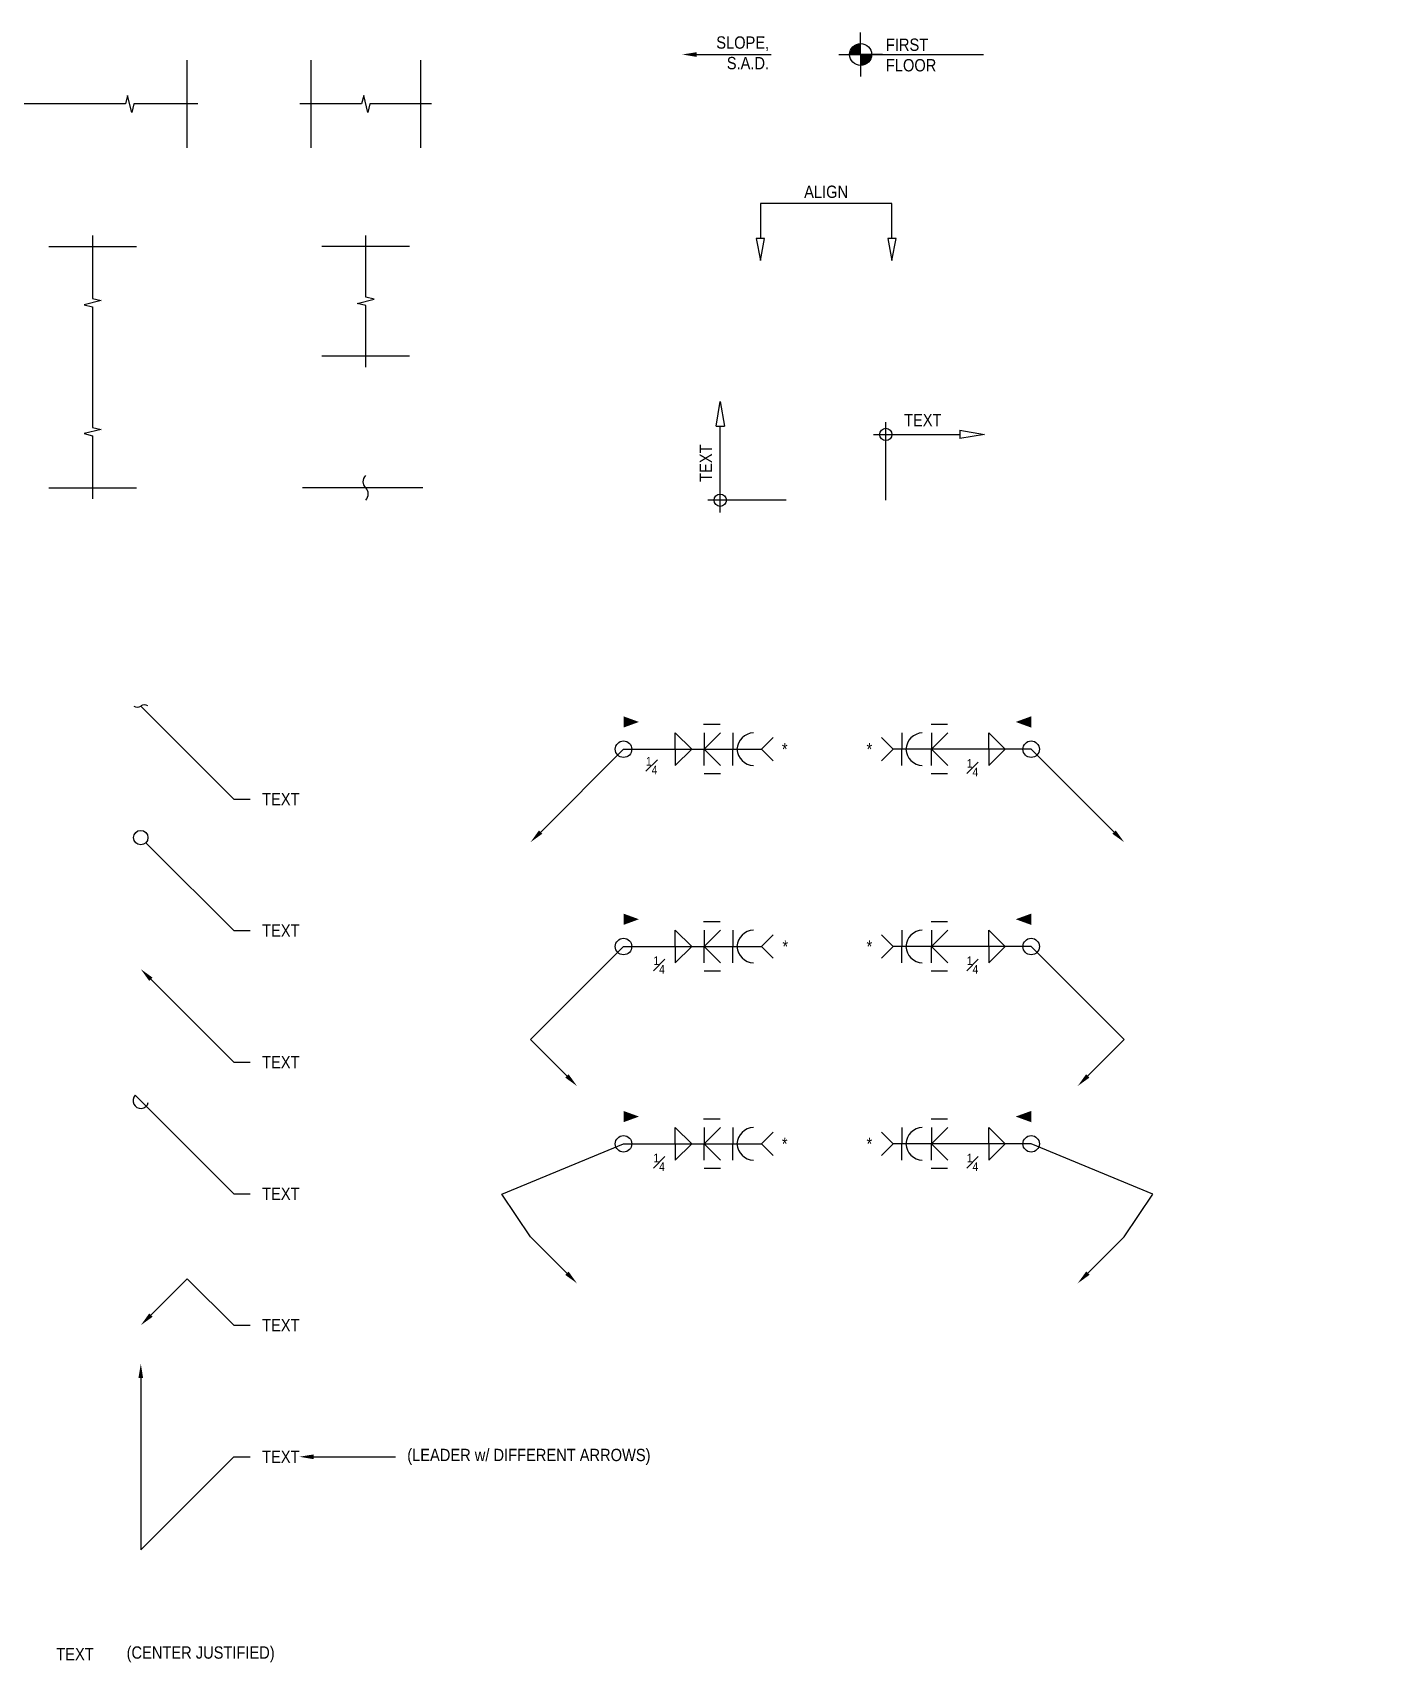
# Model space of a CAD drawing. Header units: inches. Extents: x -16404 to 14624, y -1591 to 16152.
# Drawn here: x 10086.2 to 10332.6, y -398.2 to -100.9 of the extents above; entities that cross this region are included whole.
import ezdxf
from ezdxf import colors
from ezdxf.entities.mleader import LeaderData, LeaderLine
from ezdxf.math import Vec2, Vec3

# ---------------------------------------------------------------- set-up
doc = ezdxf.new("R2010")
doc.units = ezdxf.units.IN
doc.header["$LTSCALE"] = 24
doc.header["$MEASUREMENT"] = 0
doc.layers.get('0').update_dxf_attribs({"linetype": 'CONTINUOUS'})
doc.layers.get('DefPoints').update_dxf_attribs({"color": 251, "linetype": 'CONTINUOUS'})
for name, color, linetype in [('S-ANNO-DIMS', 2, 'CONTINUOUS'), ('S-ANNO-NOTE', 4, 'CONTINUOUS'), ('S-ANNO-NOTE-EXIST', 251, 'CONTINUOUS'), ('S-BREAK', 2, 'CONTINUOUS')]:
    doc.layers.add(name, color=color, linetype=linetype)
doc.layers.add('S-ANNO-NONPLOT', color=253, linetype='CONTINUOUS', plot=False)
doc.styles.add('Arial', font='arial.ttf', dxfattribs={"width": 0.85})
doc.dimstyles.new('DIM-24_Se', dxfattribs={"dimscale": 24, "dimtxt": 0.09375, "dimasz": 0.109375, "dimexe": 0.0625, "dimexo": 0.0625, "dimgap": 0.0625, "dimtad": 1, "dimdec": 4, "dimzin": 11, "dimdsep": 46, "dimlunit": 4, "dimtxsty": 'Arial', "dimblk": 'ARCHTICK', "dimcen": 0.125, "dimdle": 0.0625, "dimclrd": 256, "dimclre": 256, "dimclrt": 4, "dimadec": 0, "dimazin": 0, "dimtfac": 0.75, "dimtdec": 4, "dimtmove": 0, "dimatfit": 3, "dimfxl": 1, "dimfrac": 1, "dimtolj": 1, "dimtzin": 0, "dimarcsym": 0})

# ---------------------------------------------------------------- blocks, each defined once
blk = doc.blocks.new('ELEV-SYMB')
at = {"color": 2}
for points in [[(-2, 0), (0, 0), (0, 2)], [(2, 0), (0, 0), (0, -2)]]:
    blk.add_lwpolyline(points, dxfattribs=at)
at = {"color": 2, "const_width": 1}
for points in [[(0, 0.5, 0.414214), (-0.5, 0, 0.414214)], [(0, -0.5, 0.414214), (0.5, 0, 0.414214)]]:
    blk.add_lwpolyline(points, format="xyb", dxfattribs=at)
at = {"color": 2}
blk.add_circle((0, 0), 1, dxfattribs=at)
blk = doc.blocks.new('_Integral')
at = {"color": 0, "linetype": 'ByBlock', "lineweight": -2}
for centre, start, end in [((0.44, -0.09), 102, 168), ((-0.44, 0.09), 282, 348)]:
    blk.add_arc(centre, 0.454, start, end, dxfattribs=at)
blk = doc.blocks.new('_DotBlank')
at = {"color": 0, "lineweight": -2}
blk.add_line((-0.5, 0), (-1, 0), dxfattribs=at)
blk.add_circle((0, 0), 0.5, dxfattribs=at)
blk = doc.blocks.new('ARROW-LOOP')
at = {"color": 0}
blk.add_lwpolyline([(-1.81, 0), (0.54, 0, 1.317177), (-0.46, -0.28)], format="xyb", dxfattribs=at)
blk = doc.blocks.new('_ClosedBlank')
at = {"color": 0, "linetype": 'ByBlock', "lineweight": -2}
for p, q in [((-1, 0.167), (0, 0)), ((-1, 0.167), (-1, -0.167)), ((0, 0), (-1, -0.167))]:
    blk.add_line(p, q, dxfattribs=at)
blk = doc.blocks.new('_Small')
at = {"color": 0, "linetype": 'ByBlock', "lineweight": -2}
blk.add_circle((0, 0), 0.25, dxfattribs=at)
blk = doc.blocks.new('*D1115')
at = {"layer": 'DefPoints', "color": 0, "transparency": 16777216}
for p in [(10211.65, -168.17), (10211.65, -168.17), (10223.65, -186.17)]:
    blk.add_point(p, dxfattribs=at)
at = {"layer": 'S-ANNO-DIMS', "lineweight": -2, "transparency": 16777216}
for p, q in [((10211.65, -188.42), (10211.65, -172.67)), ((10223.65, -186.17), (10209.4, -186.17))]:
    blk.add_line(p, q, dxfattribs=at)
at = {"layer": 'S-ANNO-DIMS', "lineweight": -2, "transparency": 16777216, "xscale": 4.5, "yscale": 4.5, "zscale": 4.5}
for name, p, rotation in [('_ClosedBlank', (10211.65, -168.17), 90), ('_Small', (10211.65, -186.17), 270)]:
    blk.add_blockref(name, p, dxfattribs=dict(at, rotation=rotation))
at = {"layer": 'S-ANNO-DIMS', "color": 4, "transparency": 16777216, "insert": (10209.02, -179.42), "char_height": 2.25, "attachment_point": 5, "rotation": 90, "style": 'Arial'}
blk.add_mtext('\\A1;TEXT ', dxfattribs=at)
blk = doc.blocks.new('SE_BREAK_3IN')
at = {"layer": 'S-BREAK'}
blk.add_lwpolyline([(0, -0.375, 0.408465), (0, 0, -0.407415), (0, 0.369, -2.166217)], format="xyb", dxfattribs=at)
blk = doc.blocks.new('Se_BREAK SYMBOL')
at = {"color": 0, "linetype": 'ByBlock'}
blk.add_lwpolyline([(6, 0), (0.38, 0), (0.19, -0.78), (-0.19, 0.78), (-0.38, 0), (-6, 0)], dxfattribs=at)
blk = doc.blocks.new('*D1123')
at = {"layer": 'DefPoints', "color": 0, "transparency": 16777216}
for p in [(10259.85, -174.17), (10259.85, -174.17), (10241.85, -186.17)]:
    blk.add_point(p, dxfattribs=at)
at = {"layer": 'S-ANNO-DIMS', "lineweight": -2, "transparency": 16777216}
for p, q in [((10241.85, -186.17), (10241.85, -171.92)), ((10239.6, -174.17), (10255.35, -174.17))]:
    blk.add_line(p, q, dxfattribs=at)
at = {"layer": 'S-ANNO-DIMS', "lineweight": -2, "transparency": 16777216, "xscale": 4.5, "yscale": 4.5, "zscale": 4.5, "rotation": 180}
blk.add_blockref('_Small', (10241.85, -174.17), dxfattribs=at)
at = {"layer": 'S-ANNO-DIMS', "lineweight": -2, "transparency": 16777216, "xscale": 4.5, "yscale": 4.5, "zscale": 4.5}
blk.add_blockref('_ClosedBlank', (10259.85, -174.17), dxfattribs=at)
at = {"layer": 'S-ANNO-DIMS', "color": 4, "transparency": 16777216, "insert": (10248.6, -171.55), "char_height": 2.25, "attachment_point": 5, "style": 'Arial'}
blk.add_mtext('\\A1;TEXT ', dxfattribs=at)

msp = doc.modelspace()

# ---------------------------------------------------------------- linework, layer by layer
at = {"layer": 'S-ANNO-DIMS'}
msp.add_lwpolyline([(10243.71627, -138.42142), (10242.21627, -138.42142), (10242.96627, -142.42142), (10243.71627, -138.42142), (10242.96627, -138.42142), (10242.96627, -132.05741), (10218.96627, -132.05741), (10218.96627, -138.42142), (10218.21627, -138.42142), (10218.96627, -142.42142), (10219.71627, -138.42142), (10218.21627, -138.42142)], dxfattribs=at)
at = {"layer": 'S-ANNO-NONPLOT'}
for p, q in [((10114.33401, -105.88418), (10114.33401, -121.88418)), ((10136.979, -105.88418), (10136.979, -121.88418)), ((10156.979, -105.88418), (10156.979, -121.88418)), ((10089.14776, -139.88418), (10105.14776, -139.88418)), ((10154.979, -139.88418), (10138.979, -139.88418)), ((10154.979, -159.88418), (10138.979, -159.88418)), ((10089.14776, -183.9075), (10105.14776, -183.9075))]:
    msp.add_line(p, q, dxfattribs=at)
msp.add_lwpolyline([(10157.38636, -183.9075), (10135.43556, -183.9075)], dxfattribs=at)
at = {"layer": 'S-ANNO-NOTE', "color": 2}
msp.add_line((10233.25782, -104.85708), (10259.66742, -104.85708), dxfattribs=at)
at = {"layer": 'S-ANNO-NOTE'}
for p, q in [((10211.62014, -227.11005), (10208.62014, -227.11005)), ((10213.94916, -228.61005), (10213.94916, -231.61005)), ((10244.75951, -228.61005), (10244.75951, -231.61005)), ((10253.11398, -227.11005), (10250.11398, -227.11005)), ((10213.94916, -234.61005), (10213.94916, -231.61005)), ((10244.75951, -234.61005), (10244.75951, -231.61005)), ((10211.70227, -236.11005), (10208.70227, -236.11005)), ((10253.11398, -236.11005), (10250.11398, -236.11005)), ((10211.62014, -263.11005), (10208.62014, -263.11005)), ((10213.94916, -264.61005), (10213.94916, -267.61005)), ((10244.75951, -264.61005), (10244.75951, -267.61005)), ((10253.11398, -263.11005), (10250.11398, -263.11005)), ((10213.94916, -270.61005), (10213.94916, -267.61005)), ((10244.75951, -270.61005), (10244.75951, -267.61005)), ((10211.70227, -272.11005), (10208.70227, -272.11005)), ((10253.11398, -272.11005), (10250.11398, -272.11005)), ((10211.62014, -299.11005), (10208.62014, -299.11005)), ((10253.11398, -299.11005), (10250.11398, -299.11005)), ((10213.94916, -300.61005), (10213.94916, -303.61005)), ((10244.75951, -300.61005), (10244.75951, -303.61005)), ((10213.94916, -306.61005), (10213.94916, -303.61005)), ((10244.75951, -306.61005), (10244.75951, -303.61005)), ((10211.70227, -308.11005), (10208.70227, -308.11005)), ((10253.11398, -308.11005), (10250.11398, -308.11005))]:
    msp.add_line(p, q, dxfattribs=at)
for points in [[(10194.00514, -231.61005, 0, 0, 0), (10194.00514, -226.63611, 2.05212, 0, 0), (10196.82422, -226.63611, 0, 0, 0)], [(10268.37526, -231.61005, 0, 0, 0), (10268.37526, -226.63611, 2.05212, 0, 0), (10265.55619, -226.63611, 0, 0, 0)], [(10194.00514, -267.61005, 0, 0, 0), (10194.00514, -262.63611, 2.05212, 0, 0), (10196.82422, -262.63611, 0, 0, 0)], [(10268.37526, -267.61005, 0, 0, 0), (10268.37526, -262.63611, 2.05212, 0, 0), (10265.55619, -262.63611, 0, 0, 0)], [(10194.00514, -303.61005, 0, 0, 0), (10194.00514, -298.63611, 2.05212, 0, 0), (10196.82422, -298.63611, 0, 0, 0)], [(10268.37526, -303.61005, 0, 0, 0), (10268.37526, -298.63611, 2.05212, 0, 0), (10265.55619, -298.63611, 0, 0, 0)]]:
    msp.add_lwpolyline(points, format="xyseb", dxfattribs=at)
for points in [[(10203.45538, -231.61005), (10203.45538, -228.61005), (10206.45538, -231.61005)], [(10208.70227, -228.61005), (10208.70227, -231.61005), (10211.70227, -228.61005)], [(10250.19611, -228.61005), (10250.19611, -231.61005), (10253.19611, -228.61005)], [(10260.63578, -231.61005), (10260.63578, -228.61005), (10263.63578, -231.61005)], [(10203.45538, -231.61005), (10203.45538, -234.61005), (10206.45538, -231.61005)], [(10208.70227, -234.61005), (10208.70227, -231.61005), (10211.70227, -234.61005)], [(10221.31152, -233.73137), (10219.1902, -231.61005), (10221.31152, -229.48873)], [(10241.06888, -233.73137), (10243.1902, -231.61005), (10241.06888, -229.48873)], [(10250.19611, -234.61005), (10250.19611, -231.61005), (10253.19611, -234.61005)], [(10260.63578, -231.61005), (10260.63578, -234.61005), (10263.63578, -231.61005)], [(10203.45538, -267.61005), (10203.45538, -264.61005), (10206.45538, -267.61005)], [(10208.70227, -264.61005), (10208.70227, -267.61005), (10211.70227, -264.61005)], [(10250.19611, -264.61005), (10250.19611, -267.61005), (10253.19611, -264.61005)], [(10260.63578, -267.61005), (10260.63578, -264.61005), (10263.63578, -267.61005)], [(10203.45538, -267.61005), (10203.45538, -270.61005), (10206.45538, -267.61005)], [(10208.70227, -270.61005), (10208.70227, -267.61005), (10211.70227, -270.61005)], [(10221.31152, -269.73137), (10219.1902, -267.61005), (10221.31152, -265.48873)], [(10241.06888, -269.73137), (10243.1902, -267.61005), (10241.06888, -265.48873)], [(10250.19611, -270.61005), (10250.19611, -267.61005), (10253.19611, -270.61005)], [(10260.63578, -267.61005), (10260.63578, -270.61005), (10263.63578, -267.61005)], [(10203.45538, -303.61005), (10203.45538, -300.61005), (10206.45538, -303.61005)], [(10208.70227, -300.61005), (10208.70227, -303.61005), (10211.70227, -300.61005)], [(10221.31152, -305.73137), (10219.1902, -303.61005), (10221.31152, -301.48873)], [(10241.06888, -305.73137), (10243.1902, -303.61005), (10241.06888, -301.48873)], [(10250.19611, -300.61005), (10250.19611, -303.61005), (10253.19611, -300.61005)], [(10260.63578, -303.61005), (10260.63578, -300.61005), (10263.63578, -303.61005)], [(10203.45538, -303.61005), (10203.45538, -306.61005), (10206.45538, -303.61005)], [(10208.70227, -306.61005), (10208.70227, -303.61005), (10211.70227, -306.61005)], [(10250.19611, -306.61005), (10250.19611, -303.61005), (10253.19611, -306.61005)], [(10260.63578, -303.61005), (10260.63578, -306.61005), (10263.63578, -303.61005)]]:
    msp.add_lwpolyline(points, dxfattribs=at)
for centre in [(10194.00514, -231.61005), (10268.37526, -231.61005), (10194.00514, -267.61005), (10268.37526, -267.61005), (10194.00514, -303.61005), (10268.37526, -303.61005)]:
    msp.add_circle(centre, 1.5, dxfattribs=at)
for centre, start, end in [((10217.91092, -231.82181), 93.7722975, 176.2277025), ((10248.72127, -231.82181), 93.7722975, 176.2277025), ((10217.91092, -231.39828), 183.7722975, 266.2277025), ((10248.72127, -231.39828), 183.7722975, 266.2277025), ((10217.91092, -267.82181), 93.7722975, 176.2277025), ((10248.72127, -267.82181), 93.7722975, 176.2277025), ((10217.91092, -267.39828), 183.7722975, 266.2277025), ((10248.72127, -267.39828), 183.7722975, 266.2277025), ((10217.91092, -303.82181), 93.7722975, 176.2277025), ((10248.72127, -303.82181), 93.7722975, 176.2277025), ((10217.91092, -303.39828), 183.7722975, 266.2277025), ((10248.72127, -303.39828), 183.7722975, 266.2277025)]:
    msp.add_arc(centre, 3.21874, start, end, dxfattribs=at)
at = {"layer": 'S-BREAK'}
for points in [[(10116.33401, -113.88418), (10104.66832, -113.88418), (10104.28975, -115.44089), (10103.5326, -112.32748), (10103.15403, -113.88418), (10081.15666, -113.88418), (10080.77809, -115.44089), (10080.02094, -112.32748), (10079.64237, -113.88418), (10068.14369, -113.88418)], [(10097.14776, -137.88418), (10097.14776, -149.38287), (10098.70446, -149.76144), (10095.59106, -150.51859), (10097.14776, -150.89716), (10097.14776, -172.89452), (10098.70446, -173.2731), (10095.59106, -174.03024), (10097.14776, -174.40882), (10097.14776, -185.9075)]]:
    msp.add_lwpolyline(points, dxfattribs=at)

# ---------------------------------------------------------------- block references
at = {"layer": 'S-ANNO-NOTE', "xscale": 2, "yscale": 2, "zscale": 2}
msp.add_blockref('ELEV-SYMB', (10237.25782, -104.85708), dxfattribs=at)
at = {"layer": 'S-BREAK'}
for name, p, xscale, yscale, zscale in [('Se_BREAK SYMBOL', (10146.979, -113.88418), 2, 2, 2), ('SE_BREAK_3IN', (10146.979, -183.9075), 6, 6, 6)]:
    msp.add_blockref(name, p, dxfattribs=dict(at, xscale=xscale, yscale=yscale, zscale=zscale))
at = {"layer": 'S-BREAK', "xscale": 2, "yscale": 2, "zscale": 2, "rotation": 270}
msp.add_blockref('Se_BREAK SYMBOL', (10146.979, -149.88418), dxfattribs=at)

# ---------------------------------------------------------------- texts
at = {"layer": 'S-ANNO-NOTE', "insert": (10220.57881, -101.5675), "char_height": 2.25, "width": 11.6034819, "attachment_point": 3, "rotation": 359.8065106, "style": 'Arial'}
msp.add_mtext('SLOPE, S.A.D.', dxfattribs=at)
at = {"layer": 'S-ANNO-NOTE', "char_height": 2.25, "style": 'Arial'}
for s, insert, width, attachment_point in [('FIRST\\PFLOOR', (10241.8713, -101.9385), 36.0233137, 1), ('ALIGN', (10230.96627, -131.05741), 9.6918258, 8), ('*', (10222.89504, -231.61005), 25.3277417, 4), ('*', (10239.38164, -231.61005), 29.1032323, 6), ('\\A1;{\\H0.7x;\\S1#4;}', (10198.09387, -233.02904), 4.1806574, 1), ('\\A1;{\\H0.7x;\\S1#4;}', (10258.71501, -233.40933), 7.3141416, 3), ('*', (10222.99876, -267.61005), 29.1032323, 4), ('*', (10239.38164, -267.61005), 29.1032323, 6), ('\\A1;{\\H0.7x;\\S1#4;}', (10201.53461, -269.40933), 7.3141416, 3), ('\\A1;{\\H0.7x;\\S1#4;}', (10258.71501, -269.40933), 7.3141416, 3), ('*', (10222.89504, -303.61005), 25.3277417, 4), ('*', (10239.38164, -303.61005), 29.1032323, 6), ('\\A1;{\\H0.7x;\\S1#4;}', (10201.53461, -305.40933), 7.3141416, 3), ('\\A1;{\\H0.7x;\\S1#4;}', (10258.71501, -305.40933), 7.3141416, 3), ('TEXT', (10093.93582, -396.70998), 17.834573, 5)]:
    msp.add_mtext(s, dxfattribs=dict(at, insert=insert, width=width, attachment_point=attachment_point))
at = {"layer": 'S-ANNO-NOTE', "color": 191, "insert": (10103.35126, -396.76357), "char_height": 2.25, "width": 31.4422913, "attachment_point": 4, "style": 'Arial'}
msp.add_mtext('(CENTER JUSTIFIED)', dxfattribs=at)

# ---------------------------------------------------------------- dimensions: what is measured, and where the dimension line sits
at = {"layer": 'S-ANNO-DIMS'}
for base, p1, p2, angle, picture, middle in [((10211.64776, -168.17254), (10223.64776, -186.17254), (10211.64776, -168.17254), 270, '*D1115', (10209.02276, -179.42254)), ((10259.85273, -174.17254), (10241.85273, -186.17254), (10259.85273, -174.17254), 180, '*D1123', (10248.60273, -171.54754))]:
    dim = msp.add_linear_dim(base=base, p1=p1, p2=p2, angle=angle, text='TEXT ', dimstyle='DIM-24_Se', override={"dimasz": 0.1875, "dimexe": 0.09375, "dimexo": 0, "dimblk1": 'Small', "dimblk2": 'ClosedBlank', "dimsah": 1, "dimdle": 0.09375, "dimse2": 1, "dimfxlon": 0}, dxfattribs=at)
    dim.commit()
    dim.dimension.update_dxf_attribs({"geometry": picture, "text_midpoint": middle})

# ---------------------------------------------------------------- leaders
at = {"layer": 'S-ANNO-NOTE'}
ml = msp.add_multileader_mtext('Standard', dxfattribs=at)
ml.set_content('', color=4, style='Arial')
ml.set_leader_properties(color=2)
ml.build(insert=Vec2(0, 0))
ml.multileader.update_dxf_attribs({"has_dogleg": 0, "dogleg_length": 1.21451, "arrow_head_size": 2.625, "scale": 24})
ctx = ml.context
ctx.base_point, ctx.scale, ctx.char_height, ctx.arrow_head_size, ctx.landing_gap_size, ctx.plane_origin, ctx.plane_x_axis, ctx.plane_y_axis = Vec3(10225.23687, -104.85708), 24, 2.25, 2.625, 2.16, Vec3(10210.32155, -97.82648), Vec3(-1, 0), Vec3(0, -1)
ctx.text_align_type = 2
notes = []
notes.append((ctx, [(0, (1, 1, 0), (10217.11312, -104.85708), (1, 0), 3.80375, [(0, [(10204.7298, -104.85708)], 0, [])])]))
ctx.mtext.insert, ctx.mtext.text_direction, ctx.mtext.rotation, ctx.mtext.alignment, ctx.mtext.flow_direction = Vec3(10223.07687, -105.98208), Vec3(-1, 0), 3.141592654, 3, 5
ml = msp.add_multileader_mtext('Standard', dxfattribs=at)
ml.set_content('TEXT', color=4, style='Arial')
ml.set_leader_properties(color=2)
ml.set_arrow_properties(name='INTEGRAL')
ml.build(insert=Vec2(0, 0))
ml.multileader.update_dxf_attribs({"dogleg_length": 0.36, "arrow_head_size": 2.625, "scale": 24})
ctx = ml.context
ctx.base_point, ctx.scale, ctx.char_height, ctx.arrow_head_size, ctx.landing_gap_size, ctx.plane_origin = Vec3(10125.90639, -240.70998), 24, 2.25, 2.625, 2.16, Vec3(10070.71432, 66.11012)
notes.append((ctx, [(0, (1, 1, 0), (10122.90639, -240.70998), (1, 0), 3, [(0, [(10105.93582, -223.73942)], 0, [])])]))
ctx.mtext.insert, ctx.mtext.width, ctx.mtext.flow_direction = Vec3(10128.06639, -239.58498), 48, 5
ml = msp.add_multileader_mtext('Standard', dxfattribs=at)
ml.set_content('', color=4, style='Arial')
ml.set_leader_properties(color=2)
ml.build(insert=Vec2(0, 0))
ml.multileader.update_dxf_attribs({"dogleg_length": 1.21451, "arrow_head_size": 2.625, "scale": 24})
ctx = ml.context
ctx.base_point, ctx.scale, ctx.char_height, ctx.arrow_head_size, ctx.landing_gap_size, ctx.plane_origin = Vec3(10219.1902, -231.61005), 24, 2.25, 2.625, 2.16, Vec3(10186.97454, -238.64064)
notes.append((ctx, [(0, (1, 1, 0), (10194.00514, -231.61005), (1, 0), 25.18506, [(0, [(10177.03457, -248.58061)], 0, [])])]))
ctx.mtext.insert, ctx.mtext.flow_direction = Vec3(10221.3502, -230.48505), 5
ml = msp.add_multileader_mtext('Standard', dxfattribs=at)
ml.set_content('', color=4, style='Arial')
ml.set_leader_properties(color=2)
ml.build(insert=Vec2(0, 0))
ml.multileader.update_dxf_attribs({"dogleg_length": 1.21451, "arrow_head_size": 2.625, "scale": 24})
ctx = ml.context
ctx.base_point, ctx.scale, ctx.char_height, ctx.arrow_head_size, ctx.landing_gap_size, ctx.plane_origin = Vec3(10238.8702, -231.61005), 24, 2.25, 2.625, 2.16, Vec3(10274.74586, -238.64064)
ctx.text_align_type = 2
notes.append((ctx, [(0, (1, 1, 0), (10268.37526, -231.61005), (-1, 0), 25.18506, [(0, [(10285.34583, -248.58061)], 0, [])])]))
ctx.mtext.insert, ctx.mtext.alignment, ctx.mtext.flow_direction = Vec3(10241.0302, -230.48505), 3, 5
ml = msp.add_multileader_mtext('Standard', dxfattribs=at)
ml.set_content('\\A1;TEXT', color=4, style='Arial')
ml.set_leader_properties(color=2)
ml.set_arrow_properties(name='DOTBLANK')
ml.build(insert=Vec2(0, 0))
ml.multileader.update_dxf_attribs({"dogleg_length": 0.36, "arrow_head_size": 2.625, "scale": 24})
ctx = ml.context
ctx.base_point, ctx.scale, ctx.char_height, ctx.arrow_head_size, ctx.landing_gap_size, ctx.plane_origin = Vec3(10125.90639, -264.70998), 24, 2.25, 2.625, 2.16, Vec3(10079.1996, 33.62484)
notes.append((ctx, [(0, (1, 1, 0), (10122.90639, -264.70998), (1, 0), 3, [(0, [(10105.93582, -247.73942)], 0, [])])]))
ctx.mtext.insert, ctx.mtext.width, ctx.mtext.defined_height, ctx.mtext.flow_direction = Vec3(10128.06639, -263.58498), 48, 7.54853, 5
ml = msp.add_multileader_mtext('Standard', dxfattribs=at)
ml.set_content('', color=4, style='Arial')
ml.set_leader_properties(color=2)
ml.build(insert=Vec2(0, 0))
ml.multileader.update_dxf_attribs({"dogleg_length": 1.21451, "arrow_head_size": 2.625, "scale": 24})
ctx = ml.context
ctx.base_point, ctx.scale, ctx.char_height, ctx.arrow_head_size, ctx.landing_gap_size, ctx.plane_origin = Vec3(10219.1902, -267.61005), 24, 2.25, 2.625, 2.16, Vec3(10186.97454, -274.64064)
notes.append((ctx, [(0, (1, 1, 0), (10194.00514, -267.61005), (1, 0), 25.18506, [(0, [(10185.51986, -293.06589), (10177.03457, -284.58061)], 0, [])])]))
ctx.mtext.insert, ctx.mtext.flow_direction = Vec3(10221.3502, -266.48505), 5
ml = msp.add_multileader_mtext('Standard', dxfattribs=at)
ml.set_content('', color=4, style='Arial')
ml.set_leader_properties(color=2)
ml.build(insert=Vec2(0, 0))
ml.multileader.update_dxf_attribs({"dogleg_length": 1.21451, "arrow_head_size": 2.625, "scale": 24})
ctx = ml.context
ctx.base_point, ctx.scale, ctx.char_height, ctx.arrow_head_size, ctx.landing_gap_size, ctx.plane_origin = Vec3(10238.8702, -267.61005), 24, 2.25, 2.625, 2.16, Vec3(10274.74586, -274.64064)
ctx.text_align_type = 2
notes.append((ctx, [(0, (1, 1, 0), (10268.37526, -267.61005), (-1, 0), 25.18506, [(0, [(10276.86054, -293.06589), (10285.34583, -284.58061)], 0, [])])]))
ctx.mtext.insert, ctx.mtext.alignment, ctx.mtext.flow_direction = Vec3(10241.0302, -266.48505), 3, 5
ml = msp.add_multileader_mtext('Standard', dxfattribs=at)
ml.set_content('\\A1;TEXT', color=4, style='Arial')
ml.set_leader_properties(color=2)
ml.build(insert=Vec2(0, 0))
ml.multileader.update_dxf_attribs({"dogleg_length": 0.36, "arrow_head_size": 2.625, "scale": 24})
ctx = ml.context
ctx.base_point, ctx.scale, ctx.char_height, ctx.arrow_head_size, ctx.landing_gap_size, ctx.plane_origin = Vec3(10125.90639, -288.70998), 24, 2.25, 2.625, 2.16, Vec3(10079.1996, 9.62484)
notes.append((ctx, [(0, (1, 1, 0), (10122.90639, -288.70998), (1, 0), 3, [(0, [(10105.93582, -271.73942)], 0, [])])]))
ctx.mtext.insert, ctx.mtext.width, ctx.mtext.flow_direction = Vec3(10128.06639, -287.58498), 48, 5
ml = msp.add_multileader_mtext('Standard', dxfattribs=at)
ml.set_content('TEXT', color=4, style='Arial')
ml.set_leader_properties(color=2)
ml.set_arrow_properties(name='ARROW-LOOP')
ml.build(insert=Vec2(0, 0))
ml.multileader.update_dxf_attribs({"dogleg_length": 0.36, "arrow_head_size": 2.625, "scale": 24})
ctx = ml.context
ctx.base_point, ctx.scale, ctx.char_height, ctx.arrow_head_size, ctx.landing_gap_size, ctx.plane_origin = Vec3(10125.90639, -312.70998), 24, 2.25, 2.625, 2.16, Vec3(10079.1996, -14.37516)
notes.append((ctx, [(0, (1, 1, 0), (10122.90639, -312.70998), (1, 0), 3, [(0, [(10105.93582, -295.73942)], 0, [])])]))
ctx.mtext.insert, ctx.mtext.width, ctx.mtext.flow_direction = Vec3(10128.06639, -311.58498), 48, 5
ml = msp.add_multileader_mtext('Standard', dxfattribs=at)
ml.set_content('', color=4, style='Arial')
ml.set_leader_properties(color=2)
ml.build(insert=Vec2(0, 0))
ml.multileader.update_dxf_attribs({"dogleg_length": 1.21451, "arrow_head_size": 2.625, "scale": 24})
ctx = ml.context
ctx.base_point, ctx.scale, ctx.char_height, ctx.arrow_head_size, ctx.landing_gap_size, ctx.plane_origin = Vec3(10219.1902, -303.61005), 24, 2.25, 2.625, 2.16, Vec3(10186.97454, -310.64064)
notes.append((ctx, [(0, (1, 1, 0), (10194.00514, -303.61005), (1, 0), 25.18506, [(1, [(10185.51986, -329.06589), (10177.03457, -320.58061), (10171.83203, -312.79445)], 0, [])])]))
ctx.mtext.insert, ctx.mtext.flow_direction = Vec3(10221.3502, -302.48505), 5
ml = msp.add_multileader_mtext('Standard', dxfattribs=at)
ml.set_content('', color=4, style='Arial')
ml.set_leader_properties(color=2)
ml.build(insert=Vec2(0, 0))
ml.multileader.update_dxf_attribs({"dogleg_length": 1.21451, "arrow_head_size": 2.625, "scale": 24})
ctx = ml.context
ctx.base_point, ctx.scale, ctx.char_height, ctx.arrow_head_size, ctx.landing_gap_size, ctx.plane_origin = Vec3(10238.8702, -303.61005), 24, 2.25, 2.625, 2.16, Vec3(10274.74586, -310.64064)
ctx.text_align_type = 2
notes.append((ctx, [(0, (1, 1, 0), (10268.37526, -303.61005), (-1, 0), 25.18506, [(1, [(10276.86054, -329.06589), (10285.34583, -320.58061), (10290.54837, -312.79445)], 0, [])])]))
ctx.mtext.insert, ctx.mtext.alignment, ctx.mtext.flow_direction = Vec3(10241.0302, -302.48505), 3, 5
ml = msp.add_multileader_mtext('Standard', dxfattribs=at)
ml.set_content('TEXT', color=4, style='Arial')
ml.set_leader_properties(color=2)
ml.build(insert=Vec2(0, 0))
ml.multileader.update_dxf_attribs({"dogleg_length": 21.88349, "arrow_head_size": 2.625, "scale": 24})
ctx = ml.context
ctx.base_point, ctx.scale, ctx.char_height, ctx.arrow_head_size, ctx.landing_gap_size, ctx.plane_origin = Vec3(10125.90639, -336.70998), 24, 2.25, 2.625, 2.16, Vec3(10068.39098, 103.35107)
notes.append((ctx, [(0, (1, 1, 0), (10122.90639, -336.70998), (1, 0), 3, [(0, [(10105.93582, -336.70998), (10114.42111, -328.2247)], 0, [])])]))
ctx.mtext.insert, ctx.mtext.width, ctx.mtext.flow_direction = Vec3(10128.06639, -335.58498), 48, 5
ml = msp.add_multileader_mtext('Standard', dxfattribs=at)
ml.set_content('TEXT', color=4, style='Arial')
ml.set_leader_properties(color=2)
ml.build(insert=Vec2(0, 0))
ml.multileader.update_dxf_attribs({"dogleg_length": 0.36, "arrow_head_size": 2.625, "scale": 24})
ctx = ml.context
ctx.base_point, ctx.scale, ctx.char_height, ctx.arrow_head_size, ctx.landing_gap_size, ctx.plane_origin = Vec3(10125.90639, -360.70998), 24, 2.25, 2.625, 2.16, Vec3(10079.1996, -62.37516)
notes.append((ctx, [(0, (1, 1, 0), (10122.90639, -360.70998), (1, 0), 3, [(1, [(10105.93582, -343.73942), (10105.93582, -377.68054)], 0, [])])]))
ctx.mtext.insert, ctx.mtext.width, ctx.mtext.flow_direction = Vec3(10128.06639, -359.58498), 48, 5
at = {"layer": 'S-ANNO-NOTE', "color": 191}
ml = msp.add_multileader_mtext('Standard', dxfattribs=at)
ml.set_content('(LEADER w/ DIFFERENT ARROWS)', color=191, style='Arial')
ml.set_leader_properties(color=191)
ml.build(insert=Vec2(0, 0))
ml.multileader.update_dxf_attribs({"text_right_attachment_type": 3, "dogleg_length": 0.36, "arrow_head_size": 2.625, "scale": 24})
ctx = ml.context
ctx.base_point, ctx.scale, ctx.char_height, ctx.arrow_head_size, ctx.landing_gap_size, ctx.plane_origin = Vec3(10152.38851, -360.70998), 24, 2.25, 2.625, 2.16, Vec3(10104.81666, -63.60176)
ctx.right_attachment = 3
notes.append((ctx, [(0, (1, 1, 0), (10149.38851, -360.70998), (1, 0), 3, [(0, [(10134.85773, -360.70998)], 0, [])])]))
ctx.mtext.insert, ctx.mtext.width, ctx.mtext.defined_height, ctx.mtext.flow_direction = Vec3(10154.54851, -359.25423), 59.9425078, 9.16283, 5
at = {"layer": 'S-ANNO-NOTE-EXIST'}
ml = msp.add_multileader_mtext('Standard', dxfattribs=at)
ml.set_content('{\\C256;TEXT}', color=4, style='Arial')
ml.set_leader_properties(color=256)
ml.set_arrow_properties(name='INTEGRAL')
ml.build(insert=Vec2(0, 0))
ml.multileader.update_dxf_attribs({"dogleg_length": 0.36, "arrow_head_size": 2.625, "scale": 24})
ctx = ml.context
ctx.base_point, ctx.scale, ctx.char_height, ctx.arrow_head_size, ctx.landing_gap_size, ctx.plane_origin = Vec3(9971.96526, -240.70998), 24, 2.25, 2.625, 2.16, Vec3(9923.88288, 57.62484)
notes.append((ctx, [(0, (1, 1, 0), (9968.96526, -240.70998), (1, 0), 3, [(0, [(9951.9947, -223.73942)], 0, [])])]))
ctx.mtext.insert, ctx.mtext.width, ctx.mtext.flow_direction = Vec3(9974.12526, -239.58498), 48, 5
ml = msp.add_multileader_mtext('Standard', dxfattribs=at)
ml.set_content('{\\C256;TEXT}', color=4, style='Arial')
ml.set_leader_properties(color=256)
ml.set_arrow_properties(name='DOTBLANK')
ml.build(insert=Vec2(0, 0))
ml.multileader.update_dxf_attribs({"dogleg_length": 0.36, "arrow_head_size": 2.625, "scale": 24})
ctx = ml.context
ctx.base_point, ctx.scale, ctx.char_height, ctx.arrow_head_size, ctx.landing_gap_size, ctx.plane_origin = Vec3(9971.96526, -264.70998), 24, 2.25, 2.625, 2.16, Vec3(9923.88288, 33.62484)
notes.append((ctx, [(0, (1, 1, 0), (9968.96526, -264.70998), (1, 0), 3, [(0, [(9951.9947, -247.73942)], 0, [])])]))
ctx.mtext.insert, ctx.mtext.width, ctx.mtext.flow_direction = Vec3(9974.12526, -263.58498), 48, 5
ml = msp.add_multileader_mtext('Standard', dxfattribs=at)
ml.set_content('{\\C256;TEXT}', color=4, style='Arial')
ml.set_leader_properties(color=256)
ml.set_arrow_properties(name='CLOSEDBLANK')
ml.build(insert=Vec2(0, 0))
ml.multileader.update_dxf_attribs({"dogleg_length": 0.36, "arrow_head_size": 2.625, "scale": 24})
ctx = ml.context
ctx.base_point, ctx.scale, ctx.char_height, ctx.arrow_head_size, ctx.landing_gap_size, ctx.plane_origin = Vec3(9971.96526, -288.70998), 24, 2.25, 2.625, 2.16, Vec3(9923.88288, 9.62484)
notes.append((ctx, [(0, (1, 1, 0), (9968.96526, -288.70998), (1, 0), 3, [(0, [(9951.9947, -271.73942)], 0, [])])]))
ctx.mtext.insert, ctx.mtext.width, ctx.mtext.flow_direction = Vec3(9974.12526, -287.58498), 48, 5
ml = msp.add_multileader_mtext('Standard', dxfattribs=at)
ml.set_content('{\\C256;TEXT}', color=4, style='Arial')
ml.set_leader_properties(color=256)
ml.set_arrow_properties(name='ARROW-LOOP')
ml.build(insert=Vec2(0, 0))
ml.multileader.update_dxf_attribs({"dogleg_length": 0.36, "arrow_head_size": 2.625, "scale": 24})
ctx = ml.context
ctx.base_point, ctx.scale, ctx.char_height, ctx.arrow_head_size, ctx.landing_gap_size, ctx.plane_origin = Vec3(9971.96526, -312.70998), 24, 2.25, 2.625, 2.16, Vec3(9923.88288, -14.37516)
notes.append((ctx, [(0, (1, 1, 0), (9968.96526, -312.70998), (1, 0), 3, [(0, [(9951.9947, -295.73942)], 0, [])])]))
ctx.mtext.insert, ctx.mtext.width, ctx.mtext.flow_direction = Vec3(9974.12526, -311.58498), 48, 5
for ctx, leaders in notes:
    for number, flags, end, landing, length, lines in leaders:
        leader = LeaderData()
        leader.index, (leader.has_last_leader_line, leader.has_dogleg_vector, leader.attachment_direction) = number, flags
        leader.last_leader_point, leader.dogleg_vector, leader.dogleg_length = Vec3(end), Vec3(landing), length
        for number, points, colour, breaks in lines:
            line = LeaderLine()
            line.index, line.vertices, line.color, line.breaks = number, Vec3.list(points), colors.encode_raw_color(colour), breaks
            leader.lines.append(line)
        ctx.leaders.append(leader)

doc.saveas('drawing.dxf')
